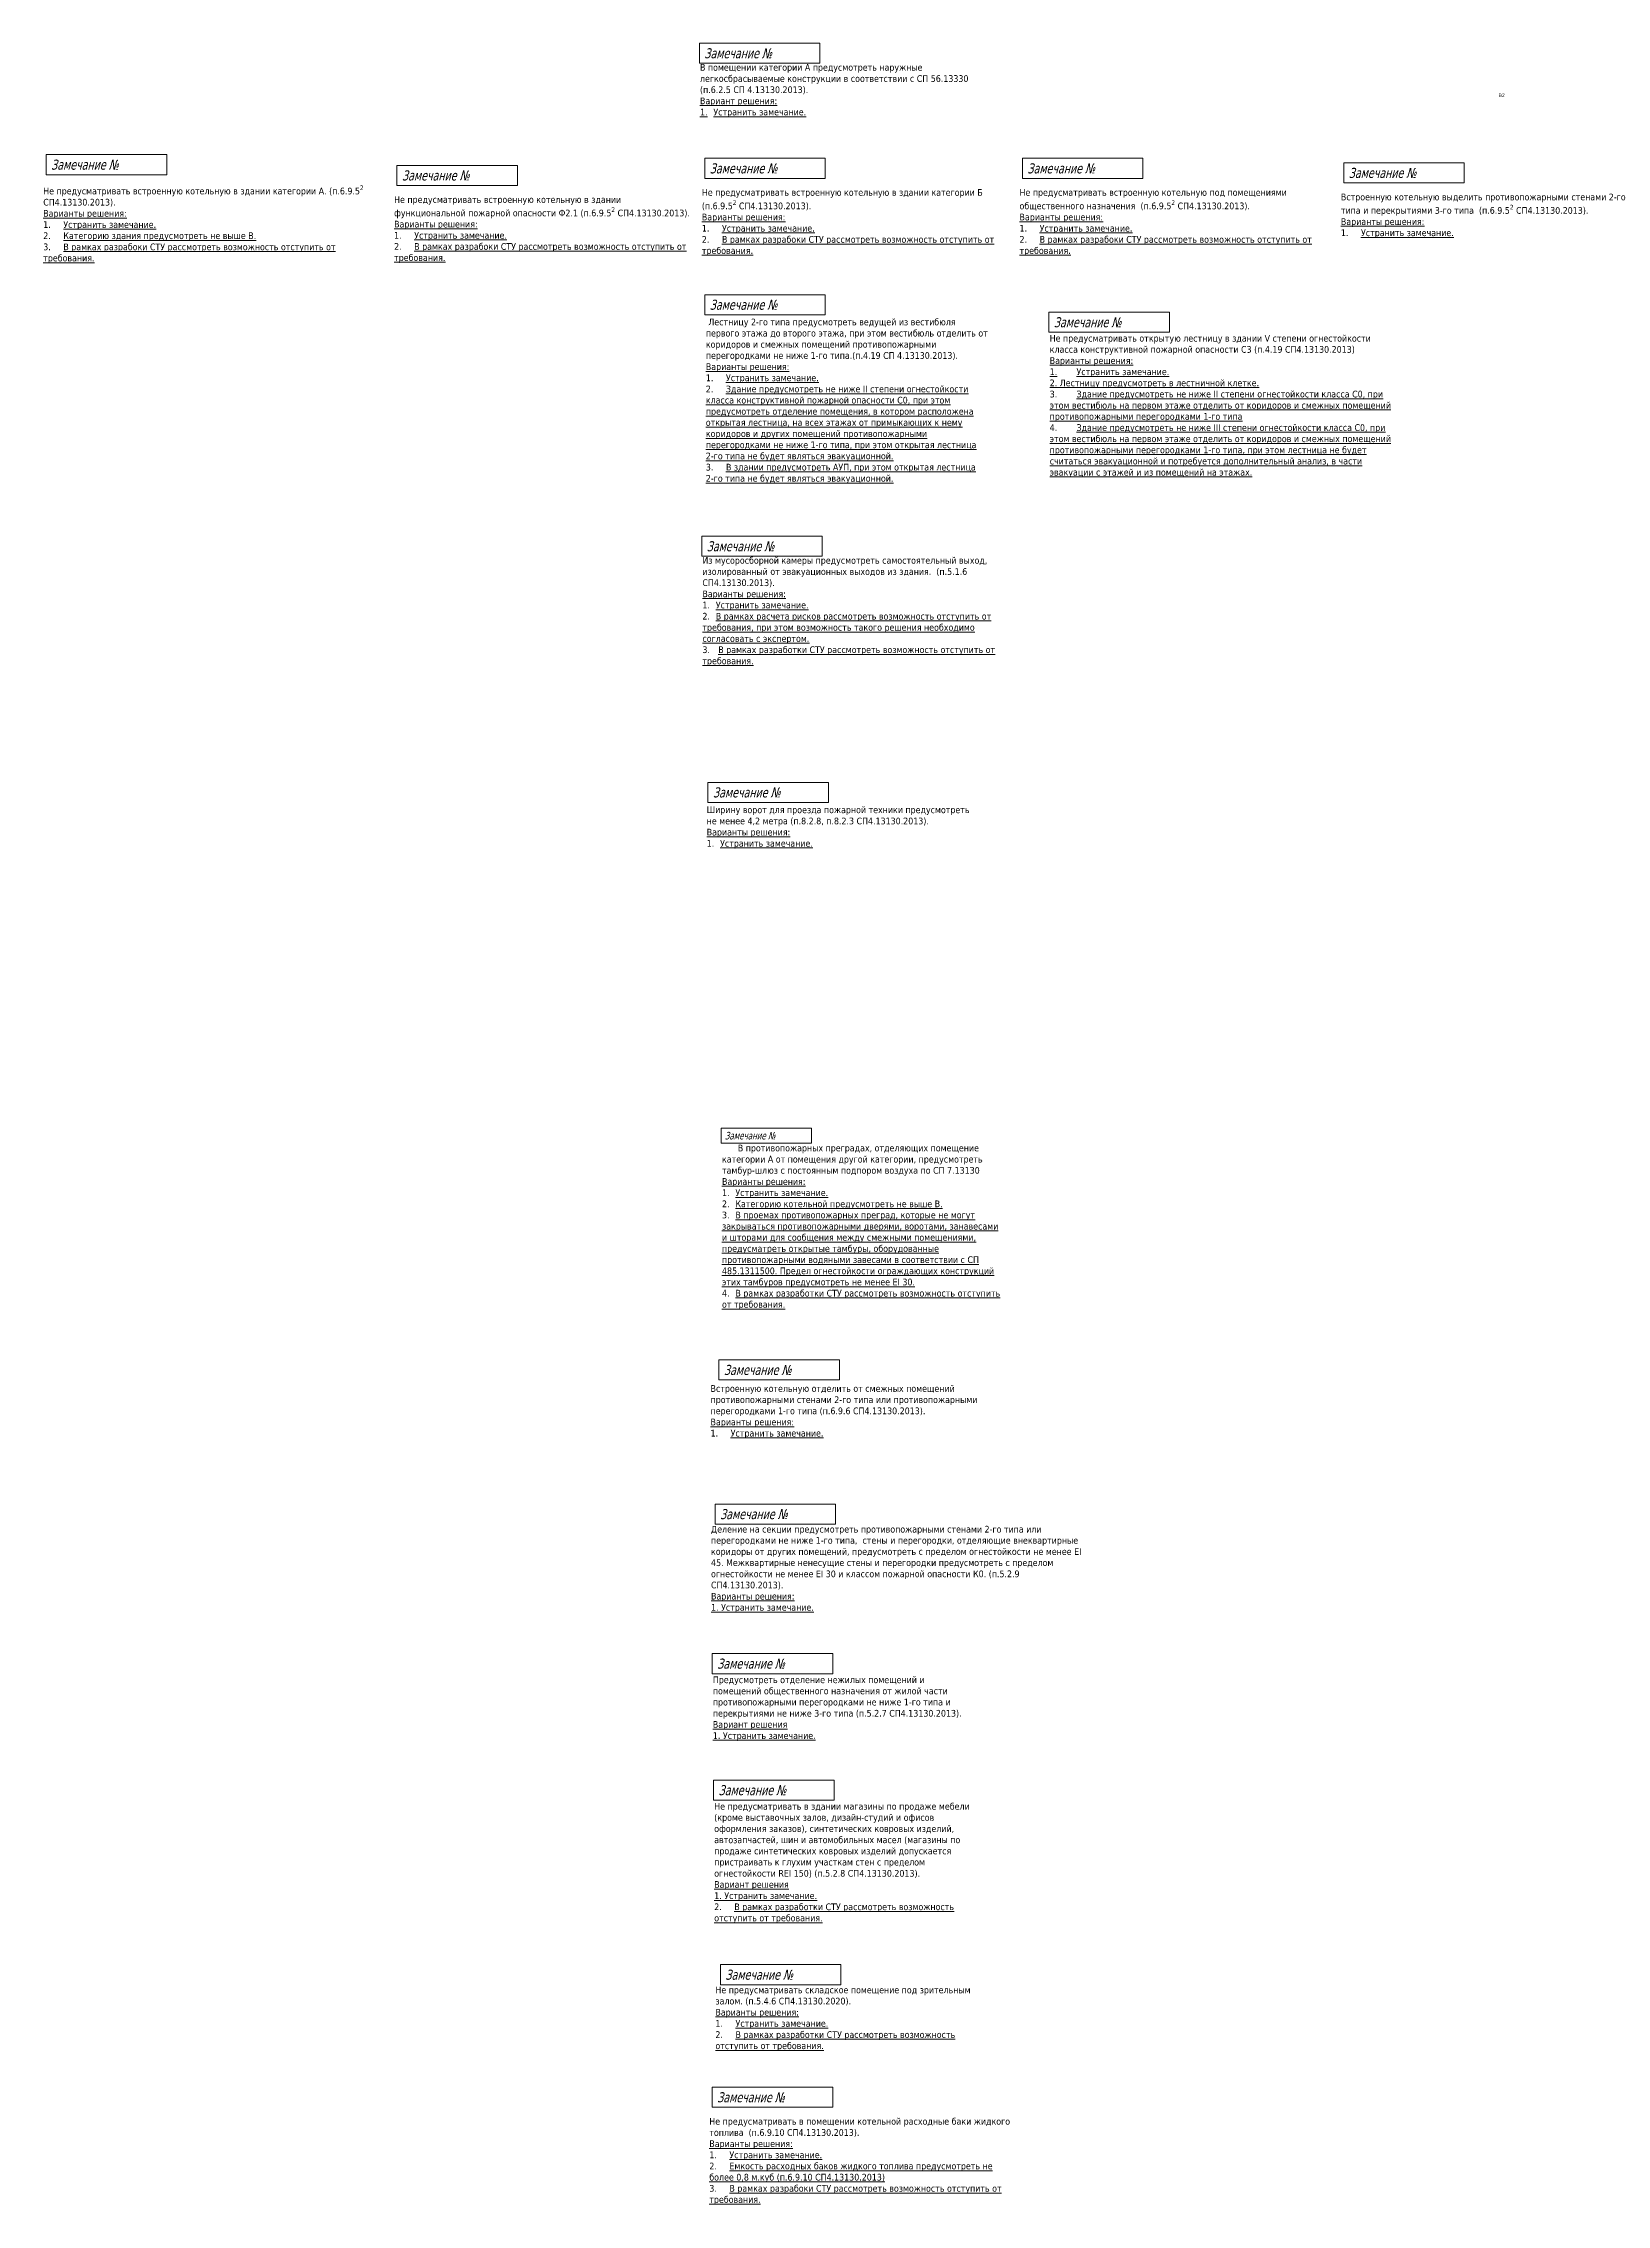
# Model space of a CAD drawing. Header units: millimetres. Extents: x -204396 to 1997851, y -2958255 to 237418.
# Drawn here: x 339457 to 479501, y -1768997 to -1575381 of the extents above; entities that cross this region are included whole.
import ezdxf

# ---------------------------------------------------------------- set-up
doc = ezdxf.new("R2010")
doc.units = ezdxf.units.MM
doc.layers.add('AR_Графика спецификации', color=7, linetype='Continuous', lineweight=0)
doc.layers.add('экспертиза', color=1, linetype='Continuous', lineweight=0)
doc.styles.add('ISOCPEUR_13', font='isocpeur.ttf', dxfattribs={"height": 2.5})
doc.styles.add('ЭКСПЕРТИЗА', font='tahoma.ttf')

msp = doc.modelspace()

# ---------------------------------------------------------------- linework, layer by layer
at = {"layer": 'экспертиза', "lineweight": 0}
for points in [[(398224, -1575381), (409024, -1575381), (409024, -1577181), (398224, -1577181), (398224, -1575381)], [(339713, -1585358), (350513, -1585358), (350513, -1587158), (339713, -1587158), (339713, -1585358)], [(398707, -1585690), (409507, -1585690), (409507, -1587490), (398707, -1587490), (398707, -1585690)], [(427159, -1585690), (437959, -1585690), (437959, -1587490), (427159, -1587490), (427159, -1585690)], [(371141, -1586324), (381941, -1586324), (381941, -1588124), (371141, -1588124), (371141, -1586324)], [(455943, -1586096), (466743, -1586096), (466743, -1587896), (455943, -1587896), (455943, -1586096)], [(398707, -1597904), (409507, -1597904), (409507, -1599704), (398707, -1599704), (398707, -1597904)], [(429526, -1599473), (440326, -1599473), (440326, -1601273), (429526, -1601273), (429526, -1599473)], [(400169, -1672558), (408269, -1672558), (408269, -1673908), (400169, -1673908), (400169, -1672558)], [(399978, -1693317), (410778, -1693317), (410778, -1695117), (399978, -1695117), (399978, -1693317)], [(399634, -1706233), (410434, -1706233), (410434, -1708033), (399634, -1708033), (399634, -1706233)], [(399379, -1719625), (410179, -1719625), (410179, -1721425), (399379, -1721425), (399379, -1719625)], [(399502, -1730959), (410302, -1730959), (410302, -1732759), (399502, -1732759), (399502, -1730959)], [(400110, -1747488), (410910, -1747488), (410910, -1749288), (400110, -1749288), (400110, -1747488)], [(399374, -1758467), (410174, -1758467), (410174, -1760267), (399374, -1760267), (399374, -1758467)]]:
    msp.add_lwpolyline(points, dxfattribs=at)
at = {"layer": 'экспертиза', "lineweight": 0, "elevation": 0}
for points in [[(398439, -1619540), (409239, -1619540), (409239, -1621340), (398439, -1621340), (398439, -1619540)], [(398997, -1641587), (409797, -1641587), (409797, -1643387), (398997, -1643387), (398997, -1641587)]]:
    msp.add_lwpolyline(points, dxfattribs=at)

# ---------------------------------------------------------------- texts
at = {"layer": 'AR_Графика спецификации', "insert": (469807, -1579877), "char_height": 324.1, "width": 581.02, "attachment_point": 1, "line_spacing_factor": 1.149209, "style": 'ISOCPEUR_13'}
msp.add_mtext('В2', dxfattribs=at)
at = {"layer": 'экспертиза', "lineweight": 0, "style": 'ЭКСПЕРТИЗА', "oblique": 14.99998, "width": 0.8}
for p in [(398674, -1576731), (340163, -1586708), (371591, -1587674), (399157, -1587040), (427609, -1587040), (456393, -1587446), (399157, -1599254), (429976, -1600823), (398889, -1620890), (399447, -1642937), (400428, -1694667), (400084, -1707583), (399829, -1720975), (399952, -1732309), (400560, -1748838), (399824, -1759817)]:
    msp.add_text('Замечание №', height=900, dxfattribs=at).set_placement(p)
at = {"layer": 'экспертиза', "lineweight": 0, "ltscale": 100, "style": 'ЭКСПЕРТИЗА', "oblique": 14.99998, "width": 0.8}
msp.add_text('Замечание №', height=675, dxfattribs=at).set_placement((400507, -1673570))
at = {"layer": 'экспертиза', "lineweight": 0, "ltscale": 100, "char_height": 600, "attachment_point": 1, "style": 'ЭКСПЕРТИЗА'}
for s, insert, width in [('\\pt1200;В помещении категории А предусмотреть наружные легкосбрасываемые конструкции в соответствии с СП 56.13330 (п.6.2.5 СП 4.13130.2013).\\P{\\L\\C6;Вариант решения:\\P1.^IУстранить замечание.}', (398282, -1577243), 26083.88), ('\\A1;\\pt1200;Не предусматривать встроенную котельную в здании категории А. (п.6.9.5{\\H0.7x;\\S2^ ;} СП4.13130.2013).\\P{\\L\\C6;Варианты решения:\\P\\pt1800;\\l1.^I\\LУстранить замечание.\\P\\l2.^I\\LКатегорию здания предусмотреть не выше В.\\P\\l3.^I\\LВ рамках разрабоки СТУ рассмотреть возможность отступить от требования.}', (339457, -1588116), 27610.35), ('\\A1;\\pt1200;Не предусматривать встроенную котельную в здании функциональной пожарной опасности Ф2.1 (п.6.9.5{\\H0.7x;\\S2^ ;} СП4.13130.2013).\\P{\\L\\C6;Варианты решения:\\P\\pt1800;\\l1.^I\\LУстранить замечание.\\P\\l2.^I\\LВ рамках разрабоки СТУ рассмотреть возможность отступить от требования.}', (370884, -1589081), 25338.67), ('\\A1;\\pt1200;Не предусматривать встроенную котельную в здании категории Б (п.6.9.5{\\H0.7x;\\S2^ ;} СП4.13130.2013).\\P{\\L\\C6;Варианты решения:\\P\\pt1800;\\l1.^I\\LУстранить замечание.\\P\\l2.^I\\LВ рамках разрабоки СТУ рассмотреть возможность отступить от требования.}', (398450, -1588447), 25338.67), ('\\A1;\\pt1200;Не предусматривать встроенную котельную под помещениями общественного назначения  (п.6.9.5{\\H0.7x;\\S2^ ;} СП4.13130.2013).\\P{\\L\\C6;Варианты решения:\\P\\pt1800;\\l1.^I\\LУстранить замечание.\\P\\l2.^I\\LВ рамках разрабоки СТУ рассмотреть возможность отступить от требования.}', (426903, -1588447), 25338.67), ('\\A1;\\pt1200;Встроенную котельную выделить противопожарными стенами 2-го типа и перекрытиями 3-го типа  (п.6.9.5{\\H0.7x;\\S2^ ;} СП4.13130.2013).\\P{\\L\\C6;Варианты решения:\\P\\pt1800;\\l1.^I\\LУстранить замечание.}', (455687, -1588853), 25338.67), ('\\pt1200; Лестницу 2-го типа предусмотреть ведущей из вестибюля первого этажа до второго этажа, при этом вестибюль отделить от коридоров и смежных помещений противопожарными перегородками не ниже 1-го типа.(п.4.19 СП 4.13130.2013).\\P{\\L\\C6;Варианты решения:\\P\\pt1800,16800;\\l1.^I\\LУстранить замечание.\\P\\l2.^I\\LЗдание предусмотреть не ниже II степени огнестойкости класса конструктивной пожарной опасности С0, при этом предусмотреть отделение помещения, в котором расположена открытая лестница, на всех этажах от примыкающих к нему коридоров и других помещений противопожарными перегородками не ниже 1-го типа, при этом открытая лестница 2-го типа не будет являться эвакуационной.\\P\\l3.^I\\LВ здании предусмотреть АУП, при этом открытая лестница 2-го типа не будет являться эвакуационной.}', (398807, -1600050), 25338.67), ('Не предусматривать открытую лестницу в здании V степени огнестойкости класса конструктивной пожарной опасности С3 (п.4.19 СП4.13130.2013)\\P{\\L\\C6;Варианты решения:\\P1.^IУстранить замечание.\\P2. Лестницу предусмотреть в лестничной клетке.\\P\\l3.^I\\LЗдание предусмотреть не ниже II степени огнестойкости класса С0, при этом вестибюль на первом этаже отделить от коридоров и смежных помещений противопожарными перегородками 1-го типа\\P\\l4.^I\\LЗдание предусмотреть не ниже III степени огнестойкости класса С0, при этом вестибюль на первом этаже отделить от коридоров и смежных помещений противопожарными перегородками 1-го типа, при этом лестница не будет считаться эвакуационной и потребуется дополнительный анализ, в части эвакуации с этажей и из помещений на этажах.}', (429605, -1601506), 31202.31), ('\\pt1200;Из мусоросборной камеры предусмотреть самостоятельный выход, изолированный от эвакуационных выходов из здания.  (п.5.1.6 СП4.13130.2013).{\\L\\C6;\\PВарианты решения:\\P\\l1.^I\\LУстранить замечание.\\P\\l2.^I\\LВ рамках расчета рисков рассмотреть возможность отступить от требования, при этом возможность такого решения необходимо согласовать с экспертом.\\H0.91667x;\\l\\C0;\\P\\H1.09091x;\\C6;3.^I \\LВ рамках разработки СТУ рассмотреть возможность отступить от требования. }', (398497, -1621402), 28405.9), ('Ширину ворот для проезда пожарной техники предусмотреть не менее 4,2 метра (п.8.2.8, п.8.2.3 СП4.13130.2013).\\P{\\L\\C6;Варианты решения:\\P\\pt1200;\\l1.^I\\LУстранить замечание.}', (398884, -1643746), 24087.56), ('\\pi1417.5,t600;В противопожарных преградах, отделяющих помещение категории А от помещения другой категории, предусмотреть тамбур-шлюз с постоянным подпором воздуха по СП 7.13130 \\P\\pi0,t1200;{\\L\\C6;Варианты решения:\\P\\l1.^I\\LУстранить замечание.\\P\\A1;\\l2.^I\\LКатегорию котельной предусмотреть не выше В.\\A0;\\P\\l3.^I\\LВ проемах противопожарных преград, которые не могут закрываться противопожарными дверями, воротами, занавесами и шторами для сообщения между смежными помещениями, предусматреть открытые тамбуры, оборудованные противопожарными водяными завесами в соответствии с СП 485.1311500. Предел огнестойкости ограждающих конструкций этих тамбуров предусмотреть не менее EI 30.} {\\L\\C6;\\P\\l4.^I\\LВ рамках разработки СТУ рассмотреть возможность отступить от требования.}', (400253, -1674040), 25338.67), ('\\A1;\\pt1200;Встроенную котельную отделить от смежных помещений противопожарными стенами 2-го типа или противопожарными перегородками 1-го типа (п.6.9.6 СП4.13130.2013).\\P{\\L\\C6;Варианты решения:\\P\\pt1800;\\l1.^I\\LУстранить замечание.}', (399229, -1695582), 25282.34), ('Деление на секции предусмотреть противопожарными стенами 2-го типа или перегородками не ниже 1-го типа,  стены и перегородки, отделяющие внеквартирные коридоры от других помещений, предусмотреть с пределом огнестойкости не менее EI 45. Межквартирные ненесущие стены и перегородки предусмотреть с пределом огнестойкости не менее EI 30 и классом пожарной опасности К0. (п.5.2.9 СП4.13130.2013).\\P{\\L\\C6;Варианты решения:\\P1. Устранить замечание.}', (399269, -1708183), 33960.79), ('\\pt1200;Не предусматривать складское помещение под зрительным залом. (п.5.4.6 СП4.13130.2020).{\\L\\C6;\\PВарианты решения:\\P\\pt1800;\\l1.^I\\LУстранить замечание.\\P\\l2.^I\\LВ рамках разработки СТУ рассмотреть возможность отступить от требования.}', (399664, -1749452), 25338.67), ('\\A1;\\pt1200;Не предусматривать в помещении котельной {\\A0;расходные баки жидкого топлива } (п.6.9.10 СП4.13130.2013).\\P{\\L\\C6;Варианты решения:\\P\\pt1800;\\l1.^I\\LУстранить замечание.\\P\\l2.^I\\LЕмкость расходных \\A0;баков жидкого топлива\\A1; предусмотреть не более 0,8 м.куб (п.6.9.10 СП4.13130.2013)\\P\\l3.^I\\LВ рамках разрабоки СТУ рассмотреть возможность отступить от требования.}', (399117, -1761224), 27610.35)]:
    msp.add_mtext(s, dxfattribs=dict(at, insert=insert, width=width))
at = {"layer": 'экспертиза', "lineweight": 0, "char_height": 600, "width": 22991.53, "attachment_point": 1, "style": 'ЭКСПЕРТИЗА'}
for s, insert in [('Предусмотреть отделение нежилых помещений и помещений общественного назначения от жилой части противопожарными перегородками не ниже 1-го типа и перекрытиями не ниже 3-го типа (п.5.2.7 СП4.13130.2013).\\P{\\L\\C6;Вариант решения \\P1. Устранить замечание.}', (399434, -1721672)), ('Не предусматривать в здании магазины по продаже мебели (кроме выставочных залов, дизайн-студий и офисов оформления заказов), синтетических ковровых изделий, автозапчастей, шин и автомобильных масел (магазины по продаже синтетических ковровых изделий допускается пристраивать к глухим участкам стен с пределом огнестойкости REI 150) (п.5.2.8 СП4.13130.2013).\\P{\\L\\C6;Вариант решения \\P1. Устранить замечание.\\P\\pt1800;\\l2.^I\\LВ рамках разработки СТУ рассмотреть возможность отступить от требования.}', (399557, -1733006))]:
    msp.add_mtext(s, dxfattribs=dict(at, insert=insert))

doc.saveas('drawing.dxf')
